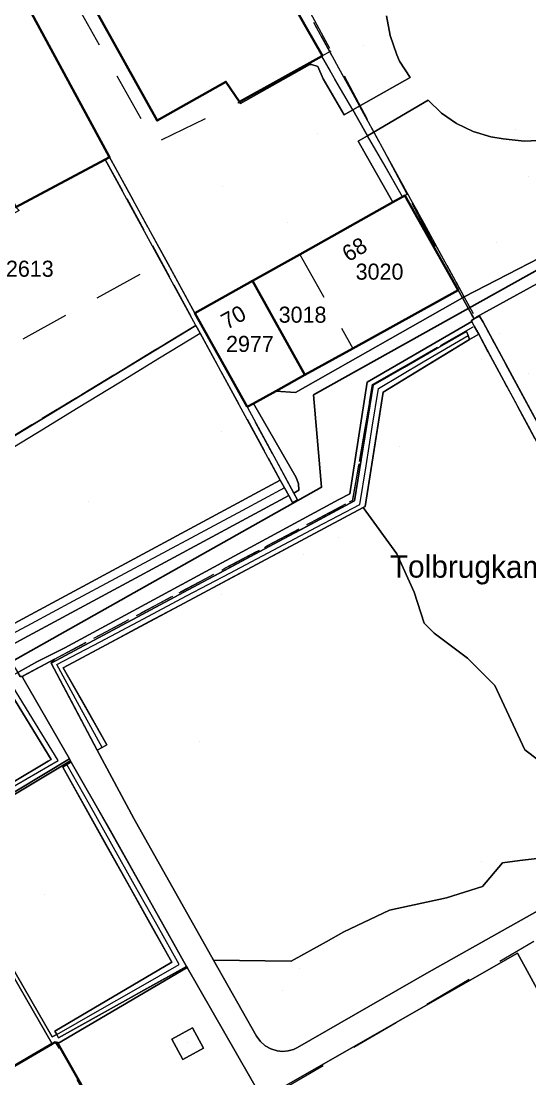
# Model space of a CAD drawing. Header units: metres. Extents: x 0 to 105485, y 0 to 425721.
# Drawn here: x 105230.5 to 105259, y 425437.2 to 425496.5 of the extents above; entities that cross this region are included whole.
import ezdxf
from ezdxf.enums import TextEntityAlignment as Align

# ---------------------------------------------------------------- set-up
doc = ezdxf.new("R2010")
doc.units = ezdxf.units.M
doc.header["$MEASUREMENT"] = 0
for name, pattern in [('GR-HAAG1-SO', [9, 6, -3]), ('IE-TERREINAFSCHEIDING_KUNSTMATIG-SO', [11, 4, -1, 4, -2]), ('KG-PERCEEL-SO', [19, 5.5, -4, 5.5, -4])]:
    doc.linetypes.add(name, pattern=pattern)
for name, color, linetype, lineweight in [('B-XX-GR-BEPLANTING_CULTUUR_BODEMBEDEKKER-G', 90, 'Continuous', 18), ('B-XX-GR-BEPLANTING_CULTUUR_HEESTERS-G', 90, 'Continuous', 18), ('B-XX-GR-BOOM-G', 90, 'Continuous', 13), ('B-XX-GR-GROENVOORZIENING-G', 80, 'Continuous', 18), ('B-XX-GR-HAAG-G', 90, 'GR-HAAG1-SO', 13), ('B-XX-GR-STRUIK-G', 90, 'Continuous', 13), ('B-XX-IE-MEUBILAIR-G', 7, 'Continuous', 18), ('B-XX-IE-TERREINAFSCHEIDING_KUNSTMATIG_HEKWERK-G', 20, 'IE-TERREINAFSCHEIDING_KUNSTMATIG-SO', 18), ('B-XX-IE-TERREINAFSCHEIDING_KUNSTMATIG_MUUR-G', 90, 'IE-TERREINAFSCHEIDING_KUNSTMATIG-SO', 18), ('B-XX-KG-GRENS_PERCEEL-G', 150, 'KG-PERCEEL-SO', 18), ('B-XX-KG-GRENS_PERCEEL-T', 150, 'KG-PERCEEL-SO', 18), ('B-XX-OG-BEBOUWING-G', 7, 'Continuous', 35), ('B-XX-OG-BEBOUWING_HUISNUMMER-T', 7, 'Continuous', 18), ('B-XX-OG-BEBOUWING_STRAATNAAM-T', 7, 'Continuous', 18), ('B-XX-OG-TERREIN_ERF-G', 7, 'Continuous', 18), ('B-XX-VH-GESLOTENVERHARDING_ASFALT-G', 10, 'Continuous', 18), ('B-XX-VH-ONVERHARD_ZAND-G', 210, 'Continuous', 18), ('B-XX-VH-OPENVERHARDING-G', 90, 'Continuous', 18), ('B-XX-VH-OPENVERHARDING_BETONSTRAATSTEEN-G', 90, 'Continuous', 18)]:
    doc.layers.add(name, color=color, linetype=linetype, lineweight=lineweight)
doc.layers.add('GIS-WEGVAKKEN', color=2, linetype='Continuous')

msp = doc.modelspace()

# ---------------------------------------------------------------- linework, layer by layer
at = {"layer": 'B-XX-GR-BEPLANTING_CULTUUR_BODEMBEDEKKER-G', "ltscale": 0.5}
for points in [[(105243.745, 425500.977), (105246.462, 425496.173), (105247.386, 425494.538), (105247.353, 425494.52), (105242.732, 425491.968), (105242.792, 425491.879), (105246.675, 425494.06), (105246.773, 425494.056), (105247.123, 425493.94), (105247.426, 425493.258), (105248.604, 425491.243), (105249.082, 425491.512), (105252.309, 425493.328), (105251.706, 425494.246), (105251.547, 425494.603), (105251.183, 425495.679), (105250.974, 425496.797)], [(105260.949, 425453.975), (105258.722, 425455.645), (105257.051, 425459.265), (105255.52, 425460.796), (105253.64, 425462.188), (105253.084, 425462.745), (105252.527, 425464.485), (105251.552, 425466.643), (105249.665, 425469.229), (105232.858, 425460.252), (105235.314, 425455.934), (105235.041, 425455.78), (105234.767, 425455.625), (105236.826, 425451.797), (105241.289, 425443.873), (105245.636, 425443.812), (105247.593, 425444.9), (105248.594, 425445.456), (105251.135, 425446.666), (105254.337, 425447.362), (105256.355, 425447.989), (105257.469, 425449.311), (105258.443, 425449.45), (105260.879, 425449.729)]]:
    msp.add_lwpolyline(points, dxfattribs=at)
for points in [[(105264.116, 425491.55), (105263.139, 425490.827), (105262.16, 425490.37), (105261.035, 425490.013), (105259.873, 425489.812), (105258.693, 425489.77), (105257.519, 425489.887), (105256.829, 425490.003), (105255.838, 425490.304), (105254.906, 425490.755), (105254.054, 425491.343), (105253.303, 425492.056), (105249.913, 425490.067), (105249.391, 425489.76), (105251.333, 425486.337), (105251.881, 425486.644), (105252.007, 425486.715), (105254.999, 425481.409), (105255.231, 425480.989), (105255.332, 425481.041), (105262.001, 425484.475), (105266.592, 425487.431)], [(105233.069, 425454.821), (105233.144, 425454.867), (105233.306, 425454.968), (105233.269, 425455.033), (105225.871, 425450.606), (105232.244, 425439.569), (105232.499, 425439.701), (105232.396, 425439.89), (105238.944, 425443.745), (105232.833, 425454.674)], [(105225.684, 425450.534), (105220.323, 425447.324), (105220.178, 425447.24), (105225.352, 425437.218), (105228.552, 425439.064), (105229.456, 425437.541), (105232.249, 425439.166)]]:
    msp.add_lwpolyline(points, close=True, dxfattribs=at)
at = {"layer": 'B-XX-GR-BEPLANTING_CULTUUR_HEESTERS-G', "ltscale": 0.5}
msp.add_lwpolyline([(105240.536, 425479.003), (105240.296, 425479.442), (105224.206, 425469.671), (105224.496, 425469.214), (105224.742, 425468.827), (105228.874, 425462.073), (105245.027, 425470.774)], close=True, dxfattribs=at)
at = {"layer": 'B-XX-GR-BOOM-G', "color": 0, "true_color": 0x604a38}
for points in [[(105249.674, 425495.152, 3.836), (105249.674, 425495.152, 6.636)], [(105258.959, 425487.81, 3.87), (105258.959, 425487.81, 6.67)], [(105257.116, 425484.068, 3.52), (105257.116, 425484.068, 6.32)], [(105257.315, 425478.979, 3.578), (105257.315, 425478.979, 6.378)], [(105256.285, 425477.5, 3.239), (105256.285, 425477.5, 6.039)], [(105258.912, 425476.766, 3.651), (105258.912, 425476.766, 6.451)], [(105241.727, 425473.49, 3.342), (105241.727, 425473.49, 6.142)], [(105251.71, 425472.663, 3.147), (105251.71, 425472.663, 5.947)], [(105243.372, 425469.875, 3.213), (105243.372, 425469.875, 6.013)], [(105234.261, 425469.586, 3.94), (105234.261, 425469.586, 6.74)], [(105248.296, 425467.574, 3.202), (105248.296, 425467.574, 6.002)], [(105246.342, 425466.583, 3.299), (105246.342, 425466.583, 6.099)], [(105241.707, 425464.368, 3.392), (105241.707, 425464.368, 6.192)], [(105240.487, 425456.127, 3.551), (105240.487, 425456.127, 6.351)], [(105256.313, 425449.398, 3.438), (105256.313, 425449.398, 6.238)], [(105231.817, 425447.557, 3.459), (105231.817, 425447.557, 6.259)], [(105246.099, 425443.419, 3.409), (105246.099, 425443.419, 6.209)], [(105245.125, 425442.162, 3.406), (105245.125, 425442.162, 6.206)], [(105239.799, 425439.257, 3.399), (105239.799, 425439.257, 6.199)]]:
    msp.add_polyline3d(points, dxfattribs=at)
at = {"layer": 'B-XX-GR-GROENVOORZIENING-G', "ltscale": 0.5}
msp.add_lwpolyline([(105272.328, 425477.902), (105267.307, 425486.136), (105262.622, 425483.549), (105256.006, 425479.895), (105255.917, 425479.817), (105256.196, 425479.965), (105256.387, 425479.612), (105260.516, 425471.981), (105262.816, 425473.101), (105269.522, 425459.647), (105267.588, 425458.432), (105269.997, 425453.952), (105277.562, 425458.153), (105277.656, 425458.205), (105275.902, 425461.309), (105275.792, 425461.243), (105272.634, 425459.331), (105265.126, 425473.463)], close=True, dxfattribs=at)
for points in [[(105261.711, 425468.622), (105256.141, 425478.944), (105255.632, 425478.645), (105250.784, 425475.693), (105249.774, 425469.287), (105249.665, 425469.229), (105251.552, 425466.643), (105252.527, 425464.485), (105253.084, 425462.745), (105253.64, 425462.188), (105255.52, 425460.796), (105257.051, 425459.265), (105258.722, 425455.645), (105260.949, 425453.975)], [(105260.879, 425449.729), (105258.443, 425449.45), (105257.469, 425449.311), (105256.355, 425447.989), (105254.337, 425447.362), (105251.135, 425446.666), (105248.594, 425445.456), (105247.593, 425444.9), (105245.636, 425443.812), (105241.289, 425443.873), (105243.696, 425439.6), (105243.909, 425439.306), (105244.179, 425439.065), (105244.496, 425438.888), (105244.842, 425438.782), (105245.152, 425438.752), (105245.462, 425438.78), (105245.761, 425438.865), (105245.995, 425438.976), (105253.236, 425443.14), (105264.11, 425449.252)]]:
    msp.add_lwpolyline(points, dxfattribs=at)
at = {"layer": 'B-XX-GR-HAAG-G', "color": 0, "ltscale": 0.5, "true_color": 0x427036}
for points in [[(105224.153, 425468.927, 3.661), (105224.49, 425469.208, 3.502), (105224.496, 425469.214, 3.502), (105224.57, 425469.275, 3.665), (105226.851, 425470.665, 4.008), (105229.132, 425472.054, 4.097), (105231.413, 425473.444, 4.003), (105233.693, 425474.834, 3.692), (105235.974, 425476.224, 3.416), (105238.255, 425477.613, 3.345), (105240.536, 425479.003, 3.267)], [(105232.181, 425460.518, 3.258), (105234.61, 425461.816, 3.29), (105237.038, 425463.115, 3.293), (105239.467, 425464.413, 3.298), (105241.896, 425465.711, 3.361), (105244.325, 425467.009, 3.289), (105246.753, 425468.308, 3.198), (105249.182, 425469.606, 3.155), (105249.532, 425471.769, 3.142), (105249.882, 425473.933, 3.12), (105250.232, 425476.096, 3.099), (105251.977, 425477.098, 3.11), (105253.721, 425478.101, 3.125), (105255.466, 425479.103, 3.17), (105255.549, 425478.874, 3.173)], [(105235.041, 425455.78, 3.312), (105233.77, 425458.106, 3.294), (105232.5, 425460.431, 3.275), (105234.926, 425461.713, 3.293), (105237.352, 425462.995, 3.316), (105239.778, 425464.277, 3.302), (105242.205, 425465.558, 3.366), (105244.631, 425466.84, 3.328), (105247.057, 425468.122, 3.173), (105249.483, 425469.404, 3.153), (105249.829, 425471.571, 3.142), (105250.176, 425473.737, 3.15), (105250.522, 425475.904, 3.134), (105253.035, 425477.389, 3.147), (105255.549, 425478.874, 3.173)], [(105255.549, 425478.874, 3.173), (105255.632, 425478.645, 3.171), (105253.208, 425477.169, 3.147), (105250.784, 425475.693, 3.138), (105250.447, 425473.558, 3.148), (105250.111, 425471.422, 3.147), (105249.774, 425469.287, 3.166), (105249.665, 425469.229, 3.167), (105247.264, 425467.947, 3.202), (105244.863, 425466.664, 3.326), (105242.462, 425465.382, 3.371), (105240.061, 425464.099, 3.365), (105237.66, 425462.817, 3.325), (105235.259, 425461.534, 3.299), (105232.858, 425460.252, 3.275), (105234.086, 425458.093, 3.298), (105235.314, 425455.934, 3.312), (105235.041, 425455.78, 3.312)], [(105245.267, 425470.335, 3.146), (105242.899, 425469.066, 3.206), (105240.53, 425467.797, 3.274), (105238.162, 425466.528, 3.295), (105235.793, 425465.26, 3.287), (105233.425, 425463.991, 3.274), (105231.056, 425462.722, 3.265), (105228.688, 425461.453, 3.156), (105227.176, 425463.944, 3.099), (105225.665, 425466.436, 3.278), (105224.153, 425468.927, 3.661)], [(105232.181, 425460.518, 3.258), (105233.474, 425458.072, 3.294), (105234.767, 425455.625, 3.303)], [(105225.472, 425450.901, 3.383), (105225.643, 425451.001, 3.373), (105227.954, 425452.353, 3.453), (105230.264, 425453.706, 3.468), (105232.575, 425455.058, 3.357), (105231.31, 425457.129, 3.286), (105230.045, 425459.2, 3.229), (105229.756, 425459.673, 3.155)], [(105234.767, 425455.625, 3.303), (105235.041, 425455.78, 3.312)], [(105232.499, 425439.701, 3.364), (105232.396, 425439.89, 3.364), (105234.579, 425441.175, 3.405), (105236.761, 425442.46, 3.406), (105238.944, 425443.745, 3.389), (105237.722, 425445.931, 3.404), (105236.5, 425448.117, 3.425), (105235.277, 425450.302, 3.385), (105234.055, 425452.488, 3.378), (105232.833, 425454.674, 3.377), (105233.069, 425454.821, 3.327)], [(105232.499, 425439.701, 3.364), (105234.786, 425441.008, 3.398), (105237.074, 425442.315, 3.393), (105239.361, 425443.622, 3.386), (105238.103, 425445.862, 3.418), (105236.844, 425448.102, 3.387), (105235.586, 425450.341, 3.361), (105234.327, 425452.581, 3.365), (105233.069, 425454.821, 3.327)], [(105233.069, 425454.821, 3.327), (105233.144, 425454.867, 3.321), (105233.306, 425454.968, 3.312)], [(105234.057, 425453.659, 3.279), (105235.487, 425451.121, 3.358), (105236.917, 425448.583, 3.383), (105238.346, 425446.046, 3.393), (105239.776, 425443.508, 3.382)], [(105239.776, 425443.508, 3.382), (105237.385, 425442.176, 3.396), (105234.993, 425440.844, 3.399), (105232.602, 425439.512, 3.36), (105232.499, 425439.701, 3.364)]]:
    msp.add_polyline3d(points, dxfattribs=at)
at = {"layer": 'B-XX-GR-STRUIK-G', "ltscale": 0.5}
for points in [[(105255.549, 425478.874), (105255.632, 425478.645), (105256.141, 425478.944), (105255.897, 425479.395), (105255.752, 425479.664), (105249.894, 425476.26), (105248.921, 425470.005), (105248.31, 425469.674), (105232.95, 425461.365), (105231.389, 425460.58), (105230.311, 425459.981), (105230.453, 425459.755), (105230.553, 425459.761), (105232.379, 425460.736), (105232.181, 425460.518), (105249.182, 425469.606), (105250.232, 425476.096), (105255.466, 425479.103)], [(105225.566, 425451.133), (105225.397, 425451.031), (105225.411, 425451.006), (105225.472, 425450.901), (105225.547, 425450.771), (105225.684, 425450.534), (105232.249, 425439.166), (105232.419, 425439.265), (105232.448, 425439.214), (105232.514, 425439.261), (105232.551, 425439.195), (105239.81, 425443.445), (105239.776, 425443.508), (105232.602, 425439.512), (105232.499, 425439.701), (105232.244, 425439.569), (105225.871, 425450.606), (105233.269, 425455.033), (105233.205, 425455.144), (105225.817, 425450.7)]]:
    msp.add_lwpolyline(points, close=True, dxfattribs=at)
at = {"layer": 'B-XX-IE-MEUBILAIR-G', "color": 0, "true_color": 0x604a38}
for points in [[(105258.2, 425490.429, 3.421), (105258.2, 425490.429, 4.921)], [(105247.11, 425490.179, 2.988), (105247.11, 425490.179, 4.488)], [(105241.803, 425487.25, 2.96), (105241.803, 425487.25, 4.46)], [(105245.428, 425485.215, 3.008), (105245.428, 425485.215, 4.508)]]:
    msp.add_polyline3d(points, dxfattribs=at)
at = {"layer": 'B-XX-IE-TERREINAFSCHEIDING_KUNSTMATIG_HEKWERK-G', "ltscale": 0.5, "flags": 128}
for points in [[(105255.854, 425480.089), (105255.332, 425481.041), (105246.9, 425496.421)], [(105249.082, 425491.512), (105247.353, 425494.52)], [(105249.913, 425490.067), (105249.082, 425491.512)], [(105251.881, 425486.644), (105249.913, 425490.067)], [(105240.296, 425479.442), (105224.206, 425469.671), (105223.933, 425469.506)], [(105232.379, 425460.736), (105249.087, 425469.642), (105250.2, 425476.127), (105255.897, 425479.395)], [(105232.379, 425460.736), (105230.553, 425459.761)]]:
    msp.add_lwpolyline(points, dxfattribs=at)
at = {"layer": 'B-XX-IE-TERREINAFSCHEIDING_KUNSTMATIG_HEKWERK-G', "color": 0, "ltscale": 0.5, "true_color": 0x8c7868}
for points in [[(105255.854, 425480.089, 3.163), (105255.332, 425481.041, 3.241), (105253.927, 425483.604, 3.446), (105252.521, 425486.168, 3.804), (105251.116, 425488.731, 3.379), (105249.711, 425491.294, 3.194), (105248.305, 425493.858, 3.68), (105246.9, 425496.421, 3.453)], [(105249.082, 425491.512, 3.169), (105248.217, 425493.016, 3.398), (105247.353, 425494.52, 3.305)], [(105249.913, 425490.067, 3.083), (105249.082, 425491.512, 3.169)], [(105251.881, 425486.644, 3.445), (105250.897, 425488.355, 3.289), (105249.913, 425490.067, 3.083)], [(105240.296, 425479.442, 3.255), (105237.997, 425478.046, 3.327), (105235.699, 425476.65, 3.416), (105233.4, 425475.254, 3.543), (105231.102, 425473.859, 3.806), (105228.803, 425472.463, 4.069), (105226.505, 425471.067, 3.981), (105224.206, 425469.671, 3.595), (105223.933, 425469.506, 3.352)], [(105232.379, 425460.736, 3.263), (105234.766, 425462.008, 3.288), (105237.153, 425463.281, 3.293), (105239.54, 425464.553, 3.321), (105241.926, 425465.825, 3.361), (105244.313, 425467.097, 3.291), (105246.7, 425468.37, 3.198), (105249.087, 425469.642, 3.156), (105249.458, 425471.804, 3.141), (105249.829, 425473.965, 3.119), (105250.2, 425476.127, 3.098), (105252.099, 425477.216, 3.117), (105253.998, 425478.306, 3.132), (105255.897, 425479.395, 3.215)], [(105232.379, 425460.736, 3.263), (105230.553, 425459.761, 3.197)]]:
    msp.add_polyline3d(points, dxfattribs=at)
at = {"layer": 'B-XX-IE-TERREINAFSCHEIDING_KUNSTMATIG_MUUR-G', "ltscale": 0.5}
for points in [[(105243.171, 425474.879), (105240.24, 425480.126), (105235.462, 425488.871), (105235.22, 425488.741), (105240.296, 425479.442), (105240.536, 425479.003), (105245.027, 425470.774), (105245.267, 425470.335), (105245.506, 425469.897), (105245.717, 425469.511), (105245.984, 425469.662), (105245.778, 425470.043)], [(105255.917, 425479.817), (105255.887, 425479.801), (105255.731, 425479.718), (105255.752, 425479.664), (105255.897, 425479.395), (105256.141, 425478.944), (105261.711, 425468.622), (105267.037, 425458.753), (105267.33, 425458.913), (105267.529, 425459.021), (105262.172, 425468.921), (105260.516, 425471.981), (105256.387, 425479.612), (105256.196, 425479.965)]]:
    msp.add_lwpolyline(points, close=True, dxfattribs=at)
at = {"layer": 'B-XX-IE-TERREINAFSCHEIDING_KUNSTMATIG_MUUR-G', "ltscale": 0.5, "flags": 128}
for points in [[(105255.752, 425479.664), (105255.731, 425479.718), (105255.887, 425479.801)], [(105255.917, 425479.817), (105256.196, 425479.965), (105256.387, 425479.612), (105260.516, 425471.981), (105262.172, 425468.921), (105267.529, 425459.021), (105267.33, 425458.913), (105267.037, 425458.753), (105261.711, 425468.622), (105256.141, 425478.944), (105255.897, 425479.395), (105255.752, 425479.664)], [(105255.887, 425479.801), (105255.917, 425479.817)]]:
    msp.add_lwpolyline(points, dxfattribs=at)
at = {"layer": 'B-XX-IE-TERREINAFSCHEIDING_KUNSTMATIG_MUUR-G', "color": 0, "ltscale": 0.5, "true_color": 0x8c7868}
for points in [[(105255.752, 425479.664, 3.203), (105255.731, 425479.718, 3.201), (105255.887, 425479.801, 3.209)], [(105255.917, 425479.817, 3.21), (105256.196, 425479.965, 3.216), (105256.387, 425479.612, 3.237), (105257.763, 425477.068, 3.487), (105259.14, 425474.525, 3.537), (105260.516, 425471.981, 3.445), (105261.344, 425470.451, 3.521), (105262.172, 425468.921, 3.557), (105263.511, 425466.446, 3.671), (105264.851, 425463.971, 3.611), (105266.19, 425461.496, 3.892), (105267.529, 425459.021, 3.573), (105267.33, 425458.913, 3.496), (105267.037, 425458.753, 3.476), (105265.705, 425461.22, 3.537), (105264.374, 425463.688, 3.501), (105263.042, 425466.155, 3.509), (105261.711, 425468.622, 3.41), (105260.318, 425471.203, 3.433), (105258.926, 425473.783, 3.304), (105257.534, 425476.363, 3.401), (105256.141, 425478.944, 3.295), (105255.897, 425479.395, 3.215), (105255.752, 425479.664, 3.203)], [(105255.887, 425479.801, 3.209), (105255.917, 425479.817, 3.21)]]:
    msp.add_polyline3d(points, dxfattribs=at)
at = {"layer": 'B-XX-KG-GRENS_PERCEEL-G', "ltscale": 0.5, "flags": 128}
for points in [[(105223.702, 425510.213), (105231.199, 425496.727), (105235.462, 425488.871)], [(105240.606, 425505.938), (105231.577, 425501), (105237.996, 425489.649), (105242.732, 425491.968), (105247.873, 425494.831)], [(105244.179, 425501.556), (105247.873, 425494.831)], [(105252.142, 425486.79), (105247.873, 425494.831)], [(105230.215, 425486.058), (105235.462, 425488.871)], [(105235.462, 425488.871), (105238.606, 425483.116)], [(105246.124, 425483.421), (105252.142, 425486.79)], [(105249.085, 425478.144), (105254.999, 425481.409), (105252.142, 425486.79)], [(105243.468, 425481.934), (105246.124, 425483.421)], [(105246.124, 425483.421), (105249.085, 425478.144)], [(105226.454, 425476.379), (105238.606, 425483.116)], [(105238.606, 425483.116), (105240.24, 425480.126)], [(105240.24, 425480.126), (105243.468, 425481.934)], [(105243.468, 425481.934), (105246.41, 425476.667)], [(105240.24, 425480.126), (105243.171, 425474.879), (105246.41, 425476.667)], [(105246.41, 425476.667), (105249.085, 425478.144)], [(105217.559, 425411.943), (105200.215, 425441.438), (105215.527, 425450.977), (105225.099, 425435.006), (105227.061, 425436.148), (105226.121, 425437.765), (105228.74, 425439.288), (105229.68, 425437.671), (105232.419, 425439.265), (105238.446, 425428.798)], [(105245.488, 425432.687), (105244.057, 425435.985), (105259.238, 425444.93)]]:
    msp.add_lwpolyline(points, dxfattribs=at)
at = {"layer": 'B-XX-OG-BEBOUWING-G', "ltscale": 0.5}
for points in [[(105223.653, 425510.301), (105220.281, 425506.9), (105228.588, 425491.881), (105227.164, 425491.126), (105230.215, 425486.058), (105235.22, 425488.741), (105235.462, 425488.871), (105231.199, 425496.727), (105229.264, 425500.195)], [(105243.745, 425500.977), (105243.045, 425502.214), (105241.251, 425505.386), (105236.807, 425502.955), (105232.684, 425500.699), (105238.125, 425490.918), (105241.978, 425493.094), (105242.732, 425491.968), (105247.353, 425494.52), (105247.386, 425494.538), (105246.462, 425496.173)], [(105251.333, 425486.337), (105246.126, 425483.422), (105243.468, 425481.934), (105246.406, 425476.665), (105249.081, 425478.142), (105254.999, 425481.409), (105252.007, 425486.715), (105251.881, 425486.644)], [(105243.468, 425481.934), (105240.24, 425480.126), (105243.171, 425474.879), (105243.515, 425475.069), (105244.768, 425475.761), (105246.406, 425476.665)]]:
    msp.add_lwpolyline(points, close=True, dxfattribs=at)
msp.add_lwpolyline([(105240.468, 425425.287), (105232.551, 425439.195), (105232.514, 425439.261), (105232.448, 425439.214), (105232.419, 425439.265), (105232.249, 425439.166), (105229.456, 425437.541), (105225.099, 425435.006)], dxfattribs=at)
at = {"layer": 'B-XX-OG-TERREIN_ERF-G', "ltscale": 0.5}
for points in [[(105240.296, 425479.442), (105235.22, 425488.741), (105230.215, 425486.058), (105230.395, 425485.881), (105223.31, 425482.04), (105226.454, 425476.379), (105221.505, 425473.479), (105223.933, 425469.506), (105224.206, 425469.671)], [(105255.231, 425480.989), (105254.999, 425481.409), (105249.081, 425478.142), (105246.406, 425476.665), (105244.768, 425475.761), (105245.875, 425475.676)], [(105243.515, 425475.069), (105243.171, 425474.879), (105245.778, 425470.043), (105246.069, 425470.199), (105246.036, 425470.556), (105245.914, 425470.912)], [(105263.356, 425428.792), (105259.836, 425435.315), (105260.764, 425435.803), (105260.26, 425436.762), (105261.92, 425437.654), (105258.325, 425444.26), (105244.028, 425436.094), (105239.81, 425443.445), (105232.551, 425439.195), (105240.468, 425425.287), (105244.628, 425418.063), (105248.341, 425411.615), (105255.337, 425415.395), (105251.528, 425421.903), (105252.332, 425422.41), (105252.397, 425422.301), (105262.584, 425428.209), (105262.532, 425428.318)], [(105238.95, 425439.441), (105240.102, 425440.063), (105240.715, 425438.925), (105239.564, 425438.304)]]:
    msp.add_lwpolyline(points, close=True, dxfattribs=at)
at = {"layer": 'B-XX-VH-GESLOTENVERHARDING_ASFALT-G', "ltscale": 0.5}
for points in [[(105262.622, 425483.549), (105262.001, 425484.475), (105255.332, 425481.041), (105255.231, 425480.989), (105255.757, 425480.036), (105255.887, 425479.801), (105255.917, 425479.817), (105256.006, 425479.895)], [(105249.894, 425476.26), (105255.752, 425479.664), (105255.731, 425479.718), (105255.887, 425479.801), (105255.757, 425480.036), (105255.231, 425480.989), (105245.875, 425475.676), (105244.768, 425475.761), (105243.515, 425475.069), (105245.914, 425470.912), (105246.036, 425470.556), (105246.069, 425470.199), (105245.778, 425470.043), (105245.984, 425469.662), (105245.717, 425469.511), (105245.506, 425469.897), (105229.499, 425461.274), (105230.311, 425459.981), (105231.389, 425460.58), (105232.95, 425461.365), (105248.31, 425469.674), (105248.921, 425470.005)]]:
    msp.add_lwpolyline(points, close=True, dxfattribs=at)
at = {"layer": 'B-XX-VH-ONVERHARD_ZAND-G', "ltscale": 0.5}
for points in [[(105249.665, 425469.229), (105249.774, 425469.287), (105250.784, 425475.693), (105255.632, 425478.645), (105255.549, 425478.874), (105255.466, 425479.103), (105250.232, 425476.096), (105249.182, 425469.606), (105232.181, 425460.518), (105234.767, 425455.625), (105235.041, 425455.78), (105235.314, 425455.934), (105232.858, 425460.252)], [(105230.672, 425459.554), (105230.553, 425459.761), (105230.453, 425459.755), (105230.311, 425459.981), (105229.756, 425459.673), (105229.494, 425459.528), (105229.504, 425459.511), (105229.784, 425459.053), (105232.191, 425455.119), (105232.019, 425455.016), (105230.023, 425453.815), (105228.04, 425452.622), (105226.029, 425451.411), (105225.566, 425451.133), (105225.817, 425450.7), (105233.205, 425455.144)], [(105234.057, 425453.659), (105233.306, 425454.968), (105233.144, 425454.867), (105233.069, 425454.821), (105232.833, 425454.674), (105238.944, 425443.745), (105232.396, 425439.89), (105232.499, 425439.701), (105232.602, 425439.512), (105239.776, 425443.508), (105235.496, 425451.154)], [(105238.95, 425439.441), (105239.564, 425438.304), (105240.715, 425438.925), (105240.102, 425440.063)]]:
    msp.add_lwpolyline(points, close=True, dxfattribs=at)
msp.add_lwpolyline([(105229.499, 425461.274), (105245.506, 425469.897), (105245.267, 425470.335), (105245.027, 425470.774), (105228.874, 425462.073)], dxfattribs=at)
at = {"layer": 'B-XX-VH-OPENVERHARDING-G', "ltscale": 0.5}
for points in [[(105226.282, 425513.055), (105223.653, 425510.301), (105229.264, 425500.195), (105231.199, 425496.727), (105235.462, 425488.871), (105240.24, 425480.126), (105243.468, 425481.934), (105246.126, 425483.422), (105251.333, 425486.337), (105249.391, 425489.76), (105249.913, 425490.067), (105249.082, 425491.512), (105248.604, 425491.243), (105247.426, 425493.258), (105247.123, 425493.94), (105246.773, 425494.056), (105246.675, 425494.06), (105242.792, 425491.879), (105242.732, 425491.968), (105241.978, 425493.094), (105238.125, 425490.918), (105232.684, 425500.699), (105236.807, 425502.955)], [(105229.494, 425459.528), (105229.43, 425459.631), (105229.26, 425459.527), (105227.308, 425458.329), (105223.334, 425455.89), (105221.395, 425454.7), (105219.463, 425453.446), (105216.989, 425451.894), (105217.069, 425451.764), (105219.604, 425447.676), (105219.873, 425447.832), (105222.001, 425449.064), (105224.066, 425450.26), (105225.397, 425451.031), (105225.566, 425451.133), (105226.029, 425451.411), (105228.04, 425452.622), (105230.023, 425453.815), (105232.019, 425455.016), (105232.191, 425455.119), (105229.784, 425459.053), (105229.504, 425459.511)]]:
    msp.add_lwpolyline(points, close=True, dxfattribs=at)
msp.add_lwpolyline([(105250.974, 425496.797), (105251.183, 425495.679), (105251.547, 425494.603), (105251.706, 425494.246), (105252.309, 425493.328), (105249.082, 425491.512), (105249.913, 425490.067), (105253.303, 425492.056), (105254.054, 425491.343), (105254.906, 425490.755), (105255.838, 425490.304), (105256.829, 425490.003), (105257.519, 425489.887), (105258.693, 425489.77), (105259.873, 425489.812)], dxfattribs=at)
at = {"layer": 'B-XX-VH-OPENVERHARDING_BETONSTRAATSTEEN-G', "ltscale": 0.5}
msp.add_lwpolyline([(105264.11, 425449.252), (105253.236, 425443.14), (105245.995, 425438.976), (105245.761, 425438.865), (105245.462, 425438.78), (105245.152, 425438.752), (105244.842, 425438.782), (105244.496, 425438.888), (105244.179, 425439.065), (105243.909, 425439.306), (105243.696, 425439.6), (105241.289, 425443.873), (105236.826, 425451.797), (105234.767, 425455.625), (105232.181, 425460.518), (105232.379, 425460.736), (105230.553, 425459.761), (105230.672, 425459.554), (105233.205, 425455.144), (105233.269, 425455.033), (105233.306, 425454.968), (105234.057, 425453.659), (105235.496, 425451.154), (105239.776, 425443.508), (105239.81, 425443.445), (105244.028, 425436.094), (105258.325, 425444.26), (105261.92, 425437.654)], dxfattribs=at)
at = {"layer": 'GIS-WEGVAKKEN'}
msp.add_lwpolyline([(105229.428, 425460.292), (105247.34, 425470.37), (105246.89, 425475.54), (105277.82, 425492.81), (105292.43, 425466.35), (105296.745, 425463.907)], dxfattribs=at)

# ---------------------------------------------------------------- texts
at = {"layer": 'B-XX-KG-GRENS_PERCEEL-T'}
for s, p in [('2613', (105230.99, 425482.616)), ('3020', (105250.586, 425482.452)), ('3018', (105246.273, 425480.04)), ('2977', (105243.323, 425478.402))]:
    msp.add_text(s, height=0.9, dxfattribs=at).set_placement(p, align=Align.MIDDLE_CENTER)
at = {"layer": 'B-XX-OG-BEBOUWING_HUISNUMMER-T'}
for s, rotation, p in [('68', 30.9, (105249.183, 425483.702)), ('70', 28.9, (105242.399, 425479.903))]:
    msp.add_text(s, height=0.9, rotation=rotation, dxfattribs=at).set_placement(p, align=Align.MIDDLE_CENTER)
at = {"layer": 'B-XX-OG-BEBOUWING_STRAATNAAM-T'}
msp.add_text('Tolbrugkamp', height=1.25, rotation=359.8, dxfattribs=at).set_placement((105256.041, 425465.917), align=Align.MIDDLE_CENTER)

doc.saveas('drawing.dxf')
